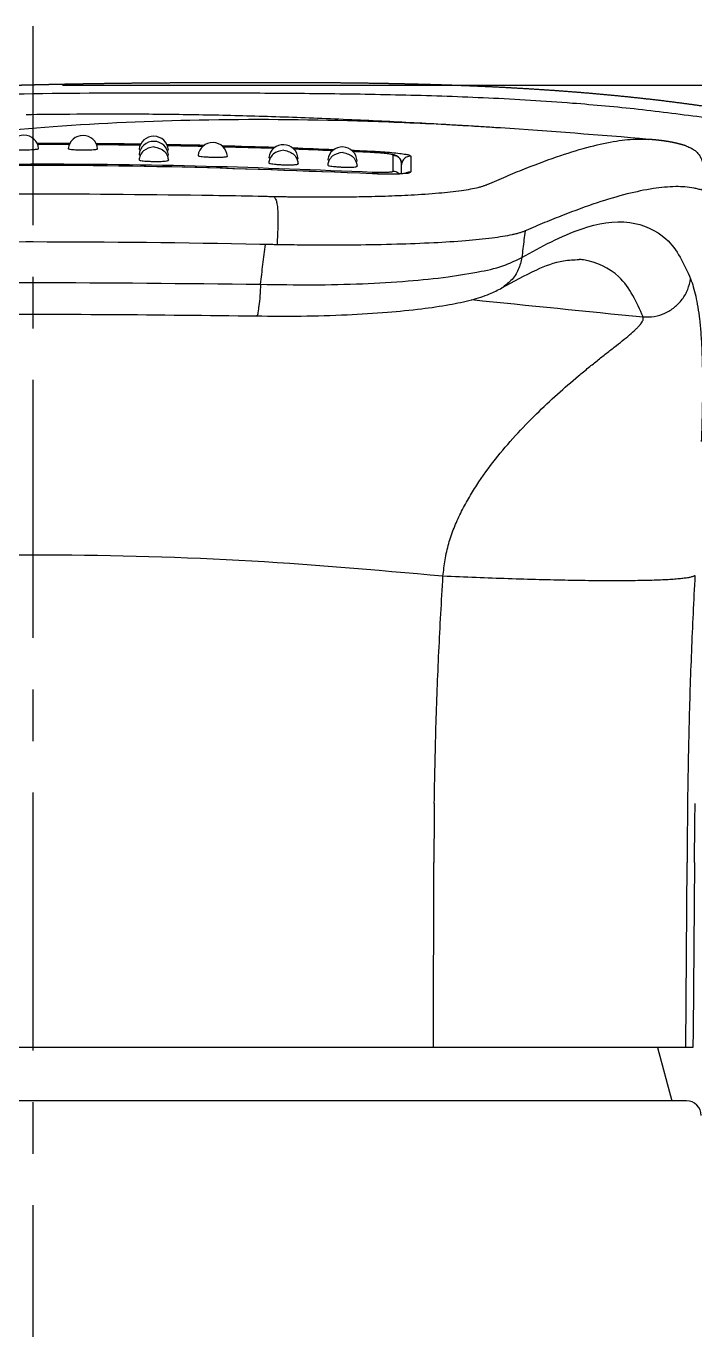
# Model space of a CAD drawing. Extents: x 10582 to 11176, y 338 to 758.
# Drawn here: x 10974.33 to 10997.02, y 601.62 to 645.85 of the extents above; entities that cross this region are included whole.
import ezdxf

# ---------------------------------------------------------------- set-up
doc = ezdxf.new("R2010")
doc.units = 0
doc.header["$LTSCALE"] = 7
doc.header["$MEASUREMENT"] = 0
doc.linetypes.add('CENTER', pattern=[2, 1.25, -0.25, 0.25, -0.25])
doc.layers.get('0').update_dxf_attribs({"color": 2, "linetype": 'CONTINUOUS'})
for name, color, linetype in [('CL', 1, 'CENTER'), ('D', 2, 'CONTINUOUS'), ('Make2D 표시선', 7, 'CONTINUOUS')]:
    doc.layers.add(name, color=color, linetype=linetype)

msp = doc.modelspace()

# ---------------------------------------------------------------- linework, layer by layer
at = {"color": 7, "linetype": 'Continuous'}
for p, q in [((10990.42216538242, 642.3957513848983), (10990.38496154172, 642.3982033139984)), ((10995.45421982612, 642.0106305023984), (10995.45498214622, 642.0105642285981)), ((10978.66697688702, 641.759081961498), (10978.66413228422, 641.7591380394989)), ((10978.66697688702, 641.759081961498), (10978.66982472212, 641.7590435772983)), ((10983.07457485742, 641.6460215589979), (10983.07173306392, 641.6461293983976)), ((10983.07457485742, 641.6460215589979), (10983.07741880332, 641.645931406698)), ((10985.07746843322, 641.5674972646976), (10985.07462241152, 641.5676304391983)), ((10985.07746843322, 641.5674972646976), (10985.08031560852, 641.5673818201977)), ((10986.08221527122, 641.6098445729987), (10986.07994593262, 641.5625872248985)), ((10986.08233321822, 641.5631155980974), (10986.08237772312, 641.564034822599)), ((10986.78340251342, 640.936054741098), (10986.78339067032, 641.4721554337976)), ((10987.38383740782, 641.4413228245977), (10987.38383740782, 640.9052006432977)), ((10996.72911647152, 641.781955639699), (10996.73283053562, 641.7806830553983)), ((10987.06786779412, 640.8413593257975), (10987.06785106682, 641.1755510808981)), ((10986.08224254542, 640.9020064662983), (10986.07937079322, 640.8431781030978)), ((10986.08221522872, 640.8415169572983), (10986.08228903722, 640.8430505968992)), ((10993.09367446582, 637.9341589345987), (10993.08592945662, 637.9347596926983)), ((10990.46938212242, 636.9714258595978), (10990.46460577852, 636.9685623093975)), ((10988.15506632622, 611.1959954744981), (10988.16273121432, 617.4725935893986)), ((10996.74728320092, 617.4721138940987), (10996.69255697022, 611.1959954744981)), ((10997.00233211512, 617.4725486685985), (10996.95239165602, 611.7494942269988)), ((10996.95239151762, 611.7495040357991), (10996.94554007872, 611.1959954744981)), ((10974.5698701797, 611.1959954744981), (10952.19421296582, 611.1959954744981)), ((10996.94554007872, 611.1959954744981), (10974.5698701797, 611.1959954744981))]:
    msp.add_line(p, q, dxfattribs=at)
for centre, radius, start, end in [((10974.56994884162, 402.2007173595977), 240.717567435, 85.02266685654415, 86.22441141347974), ((10974.25953429022, 641.6485463130977), 0.5, 5.791261211471504, 174.4240386302386), ((10976.25951291122, 641.6437286839974), 0.5, 5.308580178816535, 173.9292816494599), ((10978.65868773952, 641.4426763833982), 0.5, 4.731709546247417, 173.3783200516353), ((10978.65932090572, 641.6158160336983), 0.5, 4.72417420483912, 173.3701995603433), ((10980.65826739162, 641.4014772194988), 0.5, 4.262855623284029, 172.9078588148624), ((10983.05718235132, 641.3302898451985), 0.5, 3.681752649182982, 172.3384328310861), ((10985.05566309892, 641.2520660646989), 0.5, 3.166367397944714, 171.8338514582976)]:
    msp.add_arc(centre, radius, start, end, dxfattribs=at)
for points in [[(10997.40216586512, 643.1190734905978), (10997.34074241702, 643.1280151681987), (10997.27396848172, 643.1376593140977), (10997.20728925512, 643.1472106338989), (10997.14070490802, 643.1566697535983), (10997.07421560932, 643.1660373047981), (10997.00782152602, 643.1753139238991), (10996.94152282372, 643.1845002515985), (10996.87531966612, 643.1935969322986), (10996.80921221552, 643.2026046139982), (10996.74320063242, 643.2115239472988), (10996.67728507572, 643.2203555853977), (10996.61146570292, 643.2291001836985), (10996.54574266962, 643.2377583991985), (10996.48011612992, 643.2463308900989), (10996.41458623592, 643.2548183157979), (10996.34915313822, 643.2632213362978), (10996.28381698542, 643.2715406121989), (10996.21857792432, 643.2797768039983), (10996.15343609972, 643.2879305720982), (10996.08839165432, 643.2960025764988), (10996.02344472882, 643.3039934767986), (10995.95859546182, 643.3119039312988), (10995.89384398962, 643.3197345976988), (10995.82919044622, 643.3274861319989), (10995.76463496342, 643.3351591889988), (10995.70017767042, 643.3427544216976), (10995.63581869402, 643.3502724812989), (10995.57155815872, 643.3577140170984), (10995.50739618602, 643.3650796758976), (10995.44333289512, 643.3723701024975), (10995.37936840222, 643.3795859390976), (10995.31550282122, 643.3867278251984), (10995.25173626262, 643.3937963977988), (10995.18806883452, 643.4007922907987), (10995.12450064192, 643.407716135098), (10995.06103178692, 643.4145685585992), (10994.99766372802, 643.4213500410989), (10994.93440225062, 643.4280606068988), (10994.87124773422, 643.4347008633978), (10994.80819987282, 643.4412714863976), (10994.74525835932, 643.4477731457974), (10994.68242288542, 643.4542065058978), (10994.61969314192, 643.4605722255984), (10994.55706881822, 643.4668709577983), (10994.49454960282, 643.4731033498975), (10994.43213518332, 643.4792700433992), (10994.36982524632, 643.4853716740982), (10994.30761947752, 643.491408871998), (10994.24551756172, 643.4973822609992), (10994.18351918312, 643.5032924595981), (10994.12162402492, 643.5091400800976), (10994.05983176992, 643.5149257292979), (10993.99814210032, 643.5206500076985), (10993.93655469772, 643.5263135103979), (10993.87506924312, 643.5319168264979), (10993.81368541762, 643.5374605391991), (10993.75240290172, 643.5429452260979), (10993.69122137562, 643.5483714590974), (10993.63014051992, 643.5537398039979), (10993.56916001472, 643.5590508213992), (10993.50827954032, 643.5643050658983), (10993.44749877762, 643.5695030867975), (10993.38681740722, 643.5746454276979), (10993.32623511042, 643.5797326265985), (10993.26575156912, 643.5847652162976), (10993.20536646572, 643.5897437242985), (10993.14507948322, 643.5946686724984), (10993.08489030572, 643.5995405779978), (10993.02479861792, 643.6043599524984), (10992.96480410592, 643.6091273026979), (10992.90490645682, 643.613843130499), (10992.84510539392, 643.6185079094977), (10992.78540059332, 643.6231220421979), (10992.72579168872, 643.6276859165974), (10992.66627831442, 643.6321999189987), (10992.60686010532, 643.6366644335977), (10992.54753669672, 643.6410798426988), (10992.48830772472, 643.645446526598), (10992.42917282562, 643.6497648634978), (10992.37013163672, 643.6540352297981), (10992.31118379532, 643.6582579997977), (10992.25232893982, 643.6624335460984), (10992.19356670862, 643.6665622388974), (10992.13489674092, 643.6706444467983), (10992.07631867632, 643.6746805362983), (10992.01783215512, 643.6786708719975), (10991.95943681792, 643.6826158164987), (10991.90113230592, 643.6865157304984), (10991.84291826072, 643.6903709726977), (10991.78479432452, 643.6941818997985), (10991.72676014002, 643.6979488666985), (10991.66881535032, 643.701672226398), (10991.61095959912, 643.7053523295982), (10991.55319253062, 643.7089895254977), (10991.49551378932, 643.7125841611979), (10991.43792302042, 643.7161365817975), (10991.38041986952, 643.719647130598), (10991.32300398282, 643.7231161488982), (10991.26567500662, 643.7265439760978), (10991.20843258832, 643.7299309496976), (10991.15127637522, 643.7332774052976), (10991.09420601552, 643.7365836765986), (10991.03722115762, 643.7398500953988), (10990.98032145062, 643.7430769915974), (10990.92350654402, 643.7462646931982), (10990.86677608772, 643.7494135262988), (10990.81012973222, 643.7525238152976), (10990.75356712852, 643.7555958824979), (10990.69708792802, 643.7586300483982), (10990.64069178262, 643.7616266315982), (10990.58437834472, 643.7645859490987), (10990.52814726732, 643.7675083156975), (10990.47199820362, 643.7703940445991), (10990.41593080772, 643.7732434469982), (10990.35994473372, 643.7760568324976), (10990.30403963672, 643.7788345085975), (10990.24821517182, 643.7815767812991), (10990.19247099502, 643.7842839543974), (10990.13680676242, 643.7869563303976), (10990.08122213102, 643.7895942094984), (10990.02571675802, 643.7921978903979), (10989.97029030122, 643.7947676700988), (10989.91494241882, 643.7973038435977), (10989.85967276962, 643.7998067043974), (10989.80448101272, 643.8022765438983), (10989.74936680802, 643.8047136520983), (10989.69432981562, 643.8071183170979), (10989.63936969622, 643.8094908253989), (10989.58448611102, 643.8118314615987), (10989.52967872172, 643.8141405086991), (10989.47494719042, 643.8164182480979), (10989.42029117972, 643.8186649592991), (10989.36571035282, 643.8208809202989), (10989.31120437332, 643.8230664073982), (10989.25677290532, 643.8252216950988), (10989.20241561332, 643.8273470565983), (10989.14813216242, 643.8294427630991), (10989.09392221812, 643.831509084299), (10989.03978544642, 643.8335462882989), (10988.98572151392, 643.8355546416989), (10988.93173008752, 643.8375344092984), (10988.87781083462, 643.8394858544981), (10988.82396342322, 643.8414092389977), (10988.77018752172, 643.8433048229982), (10988.71648279892, 643.8451728650981), (10988.66284892422, 643.8470136225989), (10988.60928556742, 643.8488273508975), (10988.55579239882, 643.8506143040978), (10988.50236908912, 643.8523747347991), (10988.44901530952, 643.8541088939984), (10988.39573073182, 643.8558170312991), (10988.34251502802, 643.8574993949989), (10988.28936787082, 643.8591562315979), (10988.23628893322, 643.8607877862979), (10988.18327788882, 643.862394302998), (10988.13033441152, 643.8639760239986), (10988.07745817582, 643.8655331902975), (10988.02464885662, 643.8670660414974), (10987.97190612912, 643.8685748157988), (10987.91922966912, 643.8700597499975), (10987.86661915292, 643.8715210794982), (10987.81407425722, 643.8729590384975), (10987.76159465912, 643.8743738597988), (10987.70918003602, 643.8757657748976), (10987.65683006612, 643.8771350138978), (10987.60454442762, 643.8784818056976), (10987.55232279952, 643.8798063779979), (10987.50016486112, 643.8811089569991), (10987.44807029212, 643.8823897677977), (10987.39603877252, 643.8836490342984), (10987.34406998302, 643.8848869791983), (10987.29216360462, 643.8861038237975), (10987.24031931852, 643.8872997883974), (10987.18853680552, 643.8884750903982), (10987.13681574852, 643.889629938698), (10987.08515583432, 643.8907645382989), (10987.03355675022, 643.8918790929985), (10986.98201818402, 643.8929738056978), (10986.93053982382, 643.894048877699), (10986.87912135832, 643.8951045092982), (10986.82776247652, 643.8961408995984), (10986.77646286802, 643.8971582465985), (10986.72522222252, 643.8981567469983), (10986.67404023062, 643.8991365964977), (10986.62291658302, 643.9000979893991), (10986.57185097102, 643.9010411190976), (10986.52084308622, 643.9019661777985), (10986.46989262092, 643.9028733565975), (10986.41899926752, 643.903762845499), (10986.36816271902, 643.9046348331977), (10986.31738266892, 643.9054895074988), (10986.26665881112, 643.906327055198), (10986.21599083992, 643.9071476617975), (10986.16537845012, 643.9079515118975), (10986.11482133672, 643.9087387887977), (10986.06431919552, 643.909509674999), (10986.01387172252, 643.9102643519983), (10985.96347861412, 643.9110029998975), (10985.91313956742, 643.9117257981981), (10985.86285427972, 643.9124329250991), (10985.81262244872, 643.9131245578975), (10985.76244377272, 643.9138008727988), (10985.71231795042, 643.914462045199), (10985.66224468082, 643.9151082492991), (10985.61222366352, 643.9157396583979), (10985.56225459852, 643.9163564449974), (10985.51233718602, 643.9169587802991), (10985.46247112712, 643.9175468348986), (10985.41265612282, 643.9181207780986), (10985.36289187502, 643.9186807785974), (10985.31317808562, 643.9192270039986), (10985.26351445732, 643.919759620998), (10985.21390069302, 643.9202787953983), (10985.16433649622, 643.9207846919982), (10985.11482157062, 643.9212774748977), (10985.06535562052, 643.9217573071984), (10985.01593835072, 643.9222243510977), (10984.96656946622, 643.9226787678982), (10984.91724867252, 643.9231207180984), (10984.86797567572, 643.9235503614983), (10984.81875018222, 643.9239678565974), (10984.76957189872, 643.9243733615987), (10984.72044053252, 643.924767033499), (10984.67135579142, 643.9251490285989), (10984.62231738332, 643.9255195023981), (10984.57332501692, 643.925878609498), (10984.52437840112, 643.9262265037979), (10984.47547724522, 643.9265633383985), (10984.42662125902, 643.9268892654983), (10984.37781015292, 643.9272044366991), (10984.32904363732, 643.9275090026987), (10984.28032142352, 643.9278031134983), (10984.23164322282, 643.9280869181986), (10984.18300874732, 643.9283605653983), (10984.13441770922, 643.9286242028976), (10984.08586982132, 643.928877977498), (10984.03736479672, 643.9291220355991), (10983.98890234922, 643.9293565226982), (10983.94048248032, 643.929581582399), (10983.89210740472, 643.929797348099), (10983.84378035782, 643.9300039499977), (10983.79550457692, 643.9302015202976), (10983.74728329602, 643.9303901926979), (10983.69911974552, 643.9305701027989), (10983.65101715272, 643.9307413875978), (10983.60297874132, 643.9309041857979), (10983.55500773152, 643.9310586371977), (10983.50710734042, 643.9312048831981), (10983.45928078132, 643.9313430661988), (10983.41153126442, 643.9314733299981), (10983.36386199632, 643.9315958190983), (10983.31627618022, 643.9317106792988), (10983.26877701602, 643.9318180569991), (10983.22136770012, 643.9319180995991), (10983.17405142552, 643.9320109550991), (10983.12683138192, 643.9320967720979), (10983.07971075542, 643.932175699898), (10983.03269272872, 643.9322478879986), (10982.98578048142, 643.9323134864991), (10982.93897718932, 643.9323726455988), (10982.89228602522, 643.9324255158991), (10982.84571015822, 643.9324722478979), (10982.79925275422, 643.9325129922983), (10982.75291697572, 643.9325478997981), (10982.70670598192, 643.9325771207988), (10982.66062292842, 643.9326008055979), (10982.61467096782, 643.9326191043984), (10982.56885324912, 643.9326321667978), (10982.52317291812, 643.9326401420986), (10982.47763311742, 643.9326431790979), (10982.43223698602, 643.9326414260978), (10982.38698766002, 643.9326350304983), (10982.34188827192, 643.9326241393975), (10982.29694195102, 643.9326088986983), (10982.25215182362, 643.932589453798), (10982.20752101252, 643.9325659488987), (10982.16305263742, 643.9325385274989), (10982.11874981482, 643.9325073318979), (10982.07461565802, 643.9324725031985), (10982.03065327732, 643.9324341814992), (10981.98686577952, 643.9323925055979), (10981.94325626872, 643.9323476129977), (10981.89982784562, 643.9322996398988), (10981.85658360802, 643.9322487209976), (10981.81352665052, 643.9321949895985), (10981.77066006492, 643.9321385773984), (10981.72798693942, 643.9320796108988), (10981.68551036322, 643.9320181516979), (10981.64323343082, 643.9319542095983), (10981.60115923392, 643.931887794699), (10981.55929073812, 643.9318189181978), (10981.51762734142, 643.9317475868976), (10981.47616441042, 643.9316738005983), (10981.43489709952, 643.9315975581977), (10981.39382056792, 643.9315188581987), (10981.35292997962, 643.9314376983986), (10981.31222050312, 643.9313540755976), (10981.27168731172, 643.931267986398), (10981.23132558352, 643.9311794261977), (10981.19113050102, 643.9310883900981), (10981.15109725132, 643.9309948720985), (10981.11122102642, 643.9308988654976), (10981.07149702272, 643.9308003627976), (10981.03192044102, 643.9306993554984), (10980.99248648682, 643.9305958342976), (10980.95319037032, 643.930489789098), (10980.91402730592, 643.9303812086983), (10980.87499251262, 643.9302700808986), (10980.83608121412, 643.9301563927985), (10980.79728863822, 643.930040130099), (10980.75861001752, 643.9299212778989), (10980.72004058882, 643.9297998197982), (10980.68157559352, 643.9296757385983), (10980.64321027732, 643.9295490158985), (10980.60493989052, 643.9294196322991), (10980.56675968772, 643.9292875669981), (10980.52866492782, 643.9291527981987), (10980.49065087432, 643.9290153028979), (10980.45271279512, 643.9288750567977), (10980.41484596222, 643.9287320343975), (10980.37704573482, 643.9285862091984), (10980.33930962772, 643.9284375621975), (10980.30163736302, 643.9282860823988), (10980.26402875162, 643.9281317594979), (10980.22648360482, 643.9279745833975), (10980.18900173402, 643.9278145439986), (10980.15158295102, 643.9276516313986), (10980.11422706752, 643.9274858357986), (10980.07693389552, 643.927317147498), (10980.03970324732, 643.9271455571981), (10980.00253493532, 643.9269710552982), (10979.96542877202, 643.9267936326979), (10979.92838457022, 643.9266132801987), (10979.89140214292, 643.9264299887983), (10979.85448130322, 643.9262437495983), (10979.81762186442, 643.9260545538983), (10979.78082364002, 643.9258623929983), (10979.74408644372, 643.925667258498), (10979.70741008952, 643.9254691419975), (10979.67079439122, 643.9252680349983), (10979.63423916332, 643.9250639295989), (10979.59774422012, 643.9248568176973), (10979.56130937622, 643.9246466911992), (10979.52493444642, 643.9244335423974), (10979.48861924572, 643.9242173635977), (10979.45236358912, 643.9239981470984), (10979.41616729212, 643.923775885498), (10979.38003017022, 643.9235505712987), (10979.34395203902, 643.9233221971991), (10979.30793271432, 643.9230907561979), (10979.27197201232, 643.922856240899), (10979.23606974922, 643.9226186444977), (10979.20022574122, 643.9223779600981), (10979.16443980512, 643.922134180899), (10979.12871175742, 643.9218873000974), (10979.09304141532, 643.9216373110977), (10979.05742859572, 643.9213842074988), (10979.02187311592, 643.9211279827979), (10978.98637479332, 643.9208686306976), (10978.95093344562, 643.9206061447986), (10978.91554889052, 643.9203405191985), (10978.88022094612, 643.920071747598), (10978.84494943032, 643.919799824098), (10978.80973416152, 643.919524742798), (10978.77457495832, 643.9192464977988), (10978.73947163912, 643.9189650834979), (10978.70442402282, 643.9186804940983), (10978.66943192842, 643.9183927241976), (10978.63449517492, 643.9181017679986), (10978.59961358182, 643.917807620399), (10978.56478696842, 643.9175102757982), (10978.53001515442, 643.9172097290976), (10978.49529795962, 643.9169059748984), (10978.46063520402, 643.9165990081984), (10978.42602670762, 643.916288823999), (10978.39147229072, 643.9159754170979), (10978.35697177382, 643.9156587827985), (10978.32252497752, 643.9153389160984), (10978.28813172262, 643.9150158121976), (10978.25379182992, 643.9146894664974), (10978.21950512062, 643.9143598741977), (10978.18527141592, 643.9140270307981), (10978.15109053712, 643.9136909316986), (10978.11696230602, 643.9133515723989), (10978.08288654402, 643.913008948599), (10978.04886307322, 643.9126630557986), (10978.01489171552, 643.9123138898977), (10977.98097229312, 643.9119614463981), (10977.94710462832, 643.9116057212979), (10977.91328854372, 643.9112467103988), (10977.87952386182, 643.9108844096974), (10977.84581040532, 643.9105188149989), (10977.81214799742, 643.9101499224981), (10977.77853646092, 643.9097777280987), (10977.74497561912, 643.9094022280989), (10977.71146529552, 643.9090234185988), (10977.67800531352, 643.9086412958987), (10977.64459549682, 643.9082558560987), (10977.61123566922, 643.9078670955988), (10977.57792565462, 643.9074750107976), (10977.54466527722, 643.9070795980989), (10977.51145436122, 643.9066808538975), (10977.47829273092, 643.906278774699), (10977.44518021092, 643.9058733569983), (10977.41211662592, 643.9054645973976), (10977.37910180062, 643.9050524924988), (10977.34613556002, 643.9046370389989), (10977.31321772912, 643.904218233498), (10977.28034813332, 643.9037960727984), (10977.24752659772, 643.9033705535986), (10977.21475294802, 643.9029416726991), (10977.18202700972, 643.9025094268983), (10977.14934860852, 643.9020738130986), (10977.11671757042, 643.9016348281986), (10977.08413372132, 643.9011924690986), (10977.05159688752, 643.9007467326975), (10977.01910689512, 643.9002976160974), (10976.98666357062, 643.8998451161989), (10976.95426674052, 643.8993892300988), (10976.92191623152, 643.8989299547976), (10976.88961187032, 643.8984672874977), (10976.85735348382, 643.8980012251978), (10976.82514089912, 643.8975317651986), (10976.79297394342, 643.8970589044985), (10976.76085244382, 643.8965826402983), (10976.72877622782, 643.8961029698986), (10976.69674512282, 643.8956198904981), (10976.66475895662, 643.8951333993974), (10976.63281755692, 643.8946434936989), (10976.60092075152, 643.8941501708979), (10976.56906836852, 643.8936534282985), (10976.53726023582, 643.8931532630978), (10976.50549618172, 643.8926496726982), (10976.47377603462, 643.8921426543985), (10976.44209962292, 643.8916322056976), (10976.41046678332, 643.8911183254987), (10976.37887736692, 643.890601015799), (10976.34733122672, 643.8900802790978), (10976.31582821532, 643.8895561175979), (10976.28436818572, 643.8890285336985), (10976.25295099062, 643.8884975295988), (10976.22157648282, 643.8879631077981), (10976.19024451522, 643.8874252702991), (10976.15895494042, 643.8868840193992), (10976.12770761142, 643.8863393573976), (10976.09650238102, 643.8857912861987), (10976.06533910192, 643.8852398079981), (10976.03421762702, 643.8846849249986), (10976.00313780912, 643.8841266389992), (10975.97209950102, 643.883564952299), (10975.94110255562, 643.8829998666989), (10975.91014682582, 643.8824313840979), (10975.87923216432, 643.8818595064987), (10975.84835842412, 643.8812842357985), (10975.81752545802, 643.880705573698), (10975.78673311902, 643.8801235221982), (10975.75598125982, 643.879538082898), (10975.72526973352, 643.878949257498), (10975.69459839282, 643.8783570478973), (10975.66396709092, 643.8777614555985), (10975.63337568062, 643.8771624821985), (10975.60282401482, 643.8765601293982), (10975.57231194662, 643.8759543986981), (10975.54183932892, 643.875345291499), (10975.51140601472, 643.8747328093979), (10975.48101185712, 643.874116953799), (10975.45065670912, 643.8734977259975), (10975.42034042372, 643.8728751274977), (10975.39006285402, 643.8722491593982), (10975.35982385312, 643.8716198231979), (10975.32962327412, 643.8709871199991), (10975.29946097012, 643.8703510509987), (10975.26933679432, 643.869711617299), (10975.23925064432, 643.8690688210974), (10975.20920391462, 643.868422696598), (10975.17919942782, 643.8677733099977), (10975.14924004912, 643.8671207300978), (10975.11932864122, 643.8664650269985), (10975.08946806442, 643.8658062725991), (10975.05966117692, 643.8651445405977), (10975.02991083442, 643.8644799057985), (10975.00021989062, 643.8638124450973), (10974.97059119672, 643.8631422366981), (10974.94102760172, 643.862469360498), (10974.91153195262, 643.8617938978988), (10974.88210709412, 643.8611159321973), (10974.85275586872, 643.8604355478984), (10974.82348111672, 643.8597528314987), (10974.79428567652, 643.8590678708989), (10974.76517238422, 643.8583807554988), (10974.73614407402, 643.857691576499), (10974.70720357792, 643.8570004266986), (10974.67835372602, 643.8563074002979), (10974.64959734642, 643.8556125933975), (10974.62093726512, 643.8549161032989), (10974.59237630632, 643.8542180291989), (10974.56391729222, 643.8535184718986), (10974.53556304312, 643.8528175333978), (10974.50731637762, 643.852115317699), (10974.47918011232, 643.8514119301982), (10974.45115706192, 643.8507074776991), (10974.42325003962, 643.850002068899), (10974.39546185662, 643.8492958135977), (10974.36779532262, 643.8485888234992), (10974.34025324542, 643.8478812116974), (10974.31283843122, 643.8471730927978), (10974.28555368472, 643.8464645827991), (10974.25840180872, 643.845755799399), (10974.23138560492, 643.8450468616976), (10974.20450787292, 643.8443378901976), (10974.17777141132, 643.8436290067986), (10974.15117901682, 643.8429203350989), (10974.12473348502, 643.8422119998978), (10974.09843713822, 643.8415041147983), (10974.07228983482, 643.8407967275981), (10974.04629063402, 643.8400898644978), (10974.02043859632, 643.8393835506978), (10973.99473278362, 643.8386778111982), (10973.96917225992, 643.837972670499), (10973.94375609052, 643.837268152298), (10973.91848334272, 643.8365642799982), (10973.89335308492, 643.8358610764991), (10973.86836438762, 643.8351585639977), (10973.84351632262, 643.8344567642981), (10973.81880796322, 643.833755698599), (10973.79423838442, 643.8330553877987), (10973.76980666242, 643.8323558519988), (10973.74551187512, 643.8316571109991), (10973.72135310192, 643.830959183999), (10973.69732942342, 643.8302620896976), (10973.67343992162, 643.8295658463977), (10973.64968368012, 643.828870471598), (10973.62605978372, 643.8281759826988), (10973.60256731852, 643.8274823962985), (10973.57920537202, 643.8267897285988), (10973.55597303302, 643.8260979952976), (10973.53286928212, 643.8254072083984), (10973.50989260742, 643.8247173643978), (10973.48704136892, 643.8240284550976), (10973.46431392882, 643.8233404715976), (10973.44170865202, 643.8226534039987), (10973.41922390512, 643.8219672417982), (10973.39685805742, 643.8212819735983), (10973.37460948002, 643.8205975871989), (10973.35247654602, 643.819914069698), (10973.33045763092, 643.8192314071986), (10973.30855111192, 643.8185495851977), (10973.28675536812, 643.8178685884978), (10973.26506878062, 643.817188400899), (10973.24348973222, 643.8165090054991), (10973.22201660762, 643.8158303847978), (10973.20064779332, 643.8151525202976), (10973.17938167712, 643.8144753928974), (10973.15821664902, 643.8137989825974), (10973.13715110022, 643.8131232688976), (10973.11618342362, 643.8124482303975), (10973.09531201352, 643.8117738447983), (10973.07453526592, 643.8111000892987), (10973.05385157812, 643.8104269403976), (10973.03325934872, 643.8097543735986), (10973.01275697792, 643.8090823638978), (10972.99234286692, 643.8084108853983), (10972.97201541842, 643.8077399117975), (10972.95177303632, 643.8070694155978), (10972.93161412572, 643.8063993689976), (10972.91153709272, 643.8057297432989), (10972.89154034482, 643.8050605091977), (10972.87162252332, 643.8043916441985), (10972.85178394382, 643.8037231821983), (10972.83202564402, 643.8030551812991), (10972.81234866542, 643.802387700298), (10972.79275405132, 643.8017207983977), (10972.77324284642, 643.8010545355975), (10972.75381609732, 643.8003889720986), (10972.73447485242, 643.7997241686991), (10972.71522016162, 643.7990601867988), (10972.69605307682, 643.7983970880979), (10972.67697465172, 643.7977349350987), (10972.65798594172, 643.797073790398), (10972.63908800432, 643.7964137173987), (10972.62028189852, 643.795754779898), (10972.60156868562, 643.795097042199), (10972.58294942842, 643.7944405689979), (10972.56442519202, 643.793785425598), (10972.54599704322, 643.7931316776977), (10972.52766605082, 643.7924793913991), (10972.50943328582, 643.791828633499), (10972.49129982082, 643.7911794709981), (10972.47326673082, 643.7905319714974), (10972.45533509242, 643.7898862031981), (10972.43750598462, 643.7892422343976), (10972.41978048832, 643.7886001340977), (10972.40215968632, 643.7879599717982), (10972.38464466362, 643.7873218171991), (10972.36723650742, 643.786685740599), (10972.34993630662, 643.7860518126982), (10972.33274515252, 643.7854201044976), (10972.31566415772, 643.7847906884982), (10972.29869502242, 643.7841636586983), (10972.28184009792, 643.783539134398), (10972.26510177352, 643.7829172368985), (10972.24848244512, 643.7822980883976), (10972.23198451532, 643.7816818124976), (10972.21561039342, 643.7810685335991), (10972.19936249572, 643.7804583772978), (10972.18324324572, 643.7798514701991), (10972.16725507362, 643.7792479396977), (10972.15140041692, 643.7786479146981), (10972.13568172042, 643.7780515246978), (10972.12010143612, 643.7774589001984), (10972.10466202332, 643.7768701729984), (10972.08936594862, 643.7762854753984), (10972.07421533692, 643.7757049275989), (10972.05920867992, 643.7751285104988), (10972.04434234722, 643.7745561222983), (10972.02961269612, 643.7739876591987), (10972.01501609562, 643.7734230160987), (10972.00054892572, 643.7728620870986), (10971.98620757662, 643.772304764898), (10971.97198844722, 643.7717509412979), (10971.95788794502, 643.7712005067989), (10971.94390248442, 643.770653350699), (10971.93002848682, 643.7701093612978), (10971.91626237902, 643.7695684255979), (10971.90260059272, 643.7690304295976), (10971.88903956402, 643.7684952578985), (10971.87557573232, 643.767962794098), (10971.86220553972, 643.7674329205985), (10971.84892543032, 643.766905518398), (10971.83573280542, 643.7663805054982), (10971.82262789152, 643.765857911798), (10971.80960977022, 643.7653377212974), (10971.79667746242, 643.7648199151973), (10971.78383003312, 643.764304476099), (10971.77106659012, 643.7637913880991), (10971.75838628322, 643.7632806362982), (10971.74578830302, 643.7627722074977), (10971.73327187972, 643.7622660893977), (10971.72083628222, 643.7617622712988), (10971.70848081672, 643.7612607435987), (10971.69620482582, 643.7607614979989), (10971.68400768682, 643.7602645271983), (10971.67188881152, 643.7597698252977), (10971.65984764462, 643.7592773873986), (10971.64788366302, 643.7587872098976), (10971.63599637622, 643.758299290099), (10971.62418532592, 643.7578136267986), (10971.61245008822, 643.7573302198981), (10971.60079040232, 643.7568490760988), (10971.58922449262, 643.7563709668976), (10971.57776125752, 643.7558962823988), (10971.56639527322, 643.7554248208982), (10971.55512220822, 643.7549564246984), (10971.54393896992, 643.7544909864974), (10971.53284381592, 643.7540284549979), (10971.52183644832, 643.7535688392983), (10971.51091814942, 643.7531122152978), (10971.50009219132, 643.7526587438989), (10971.48936549312, 643.7522087420986), (10971.47880199392, 643.7517649300991), (10971.46821640592, 643.7513195600988), (10971.46643802062, 643.7512446743987)], [(10955.62105772772, 641.8046192566982), (10958.21477509102, 642.2569988244978), (10962.29229503162, 642.8263968127977), (10966.68814789462, 643.2453067253974), (10969.01757698882, 643.3880006483979), (10971.43011483792, 643.488502170998), (10976.47190106132, 643.5847666871979), (10981.74798866002, 643.5857916382976), (10984.45420282772, 643.5662863462986), (10987.20705221592, 643.5184193981987), (10990.01092320302, 643.4197901270983), (10992.86417795472, 643.2435710548981), (10995.10069637882, 643.0368058064979), (10997.36482881042, 642.7553222646985)], [(10990.38433789962, 642.3982390638977), (10988.70311876452, 642.5021820067979), (10986.53880585312, 642.6175356469977), (10984.21859588802, 642.7210561875983), (10981.94927313102, 642.7985725840991), (10979.78584210802, 642.8459389447981), (10977.72340819452, 642.8639236945984), (10975.80873025932, 642.8589408598983), (10974.33019911442, 642.8448973076976)], [(10990.38496131272, 642.3981998329983), (10989.86909212912, 642.4311907002976), (10988.41244731702, 642.5139371041988), (10985.57218287152, 642.6289300007976), (10980.19674845362, 642.6608002127979), (10975.25110043282, 642.4357812522977), (10970.75923271482, 641.9636066648983), (10969.92338265722, 641.841386501099)], [(10974.69979984402, 641.8860633837977), (10975.31096319762, 641.8849546452985), (10975.82019176982, 641.8828422375974)], [(10976.70205787812, 641.876628251399), (10978.22174281022, 641.858315817599)], [(10986.95262659022, 640.1048298934985), (10987.39089356922, 640.1258665675979), (10988.33589016972, 640.1916392281984), (10989.10163657042, 640.2775704091983), (10989.41099338012, 640.3275075385992), (10989.66879908722, 640.3817004198992), (10989.77789653142, 640.4102916094981), (10989.87359917932, 640.4398157628985), (10989.91642316932, 640.4549129290991), (10989.95558292822, 640.4702419371989), (10989.99187514952, 640.4857487249975), (10990.02715215402, 640.5012487714977), (10990.06423970362, 640.5176028507977), (10990.68798237932, 640.7857512775973), (10991.31456944102, 641.0408241698989), (10992.46462917382, 641.4626047343974), (10993.47856012552, 641.766624210799), (10994.35831000382, 641.9530878260977), (10995.10571001162, 642.0221121136984), (10995.45423314252, 642.0107843763982)], [(10996.72899201302, 641.7818364629985), (10996.71935612522, 641.785134704398), (10996.70643891092, 641.7894957656991), (10996.69353942882, 641.7937830371976), (10996.68066193822, 641.797996670599), (10996.66781072672, 641.8021368644987), (10996.65499010292, 641.8062038646987), (10996.64220438822, 641.8101979644981), (10996.62945790872, 641.8141195041991), (10996.61675498612, 641.8179688713991), (10996.60409992902, 641.8217465004983), (10996.59149068142, 641.8254547292983), (10996.57890920032, 641.8291004964977), (10996.56635802322, 641.8326846153979), (10996.55384172702, 641.8362073395984), (10996.54136492582, 641.8396689526982), (10996.52893226202, 641.8430697684981), (10996.51654839682, 641.8464101306982), (10996.50421799982, 641.8496904132991), (10996.49194444222, 641.852911358099), (10996.47965233782, 641.8560938302982), (10996.46729547822, 641.859249857098), (10996.45487364142, 641.8623792599975), (10996.44238658522, 641.8654818682991), (10996.42983404572, 641.8685575196979), (10996.41721573642, 641.8716060597982), (10996.40453134632, 641.874627343099), (10996.39178053912, 641.8776212323975), (10996.37896295102, 641.8805875993986), (10996.36607818952, 641.8835263247985), (10996.35312583142, 641.8864372984991), (10996.34010542132, 641.8893204195975), (10996.32701646912, 641.8921755971988), (10996.31385844822, 641.8950027496977), (10996.30063079302, 641.8978018059989), (10996.28733289662, 641.900572704899), (10996.27396410842, 641.9033153961992), (10996.26052373062, 641.9060298401984), (10996.24701098482, 641.9087160142991), (10996.23342645452, 641.9113736332985), (10996.21978908622, 641.913998953498), (10996.20610455602, 641.9165910128978), (10996.19237273372, 641.9191500003982), (10996.17859343432, 641.921676116399), (10996.16476641322, 641.9241695734983), (10996.15089136152, 641.9266305963976), (10996.13696790052, 641.9290594222986), (10996.12299557512, 641.9314563010977), (10996.10897384782, 641.9338214955989), (10996.09490209092, 641.9361552820975), (10996.08077957872, 641.9384579505987), (10996.06660547882, 641.9407298052976), (10996.05237884162, 641.9429711650974), (10996.03809859022, 641.9451823641976), (10996.02376350772, 641.947363752599), (10996.00937222402, 641.949515697199), (10995.99492320052, 641.951638582199), (10995.98041471302, 641.953732810298), (10995.96584483342, 641.9557988037978), (10995.95121140722, 641.9578370059991), (10995.93650196522, 641.9598492516981), (10995.92167436612, 641.9618412850979), (10995.90671749752, 641.9638144570982), (10995.89162520712, 641.9657694087983), (10995.87639023912, 641.9677068983984), (10995.86100386392, 641.9696278380981), (10995.84545559722, 641.9715333164987), (10995.82973284852, 641.973424626398), (10995.81382047562, 641.9753033010985), (10995.79770021362, 641.977171160399), (10995.78134993182, 641.979030371098), (10995.76474265192, 641.9808835280984), (10995.74784522702, 641.9827337626976), (10995.73061652822, 641.9845848935985), (10995.71300099922, 641.9864420451978), (10995.69492209892, 641.9883122118973), (10995.67633618182, 641.990198684298), (10995.65718268692, 641.9921063393978), (10995.63736439312, 641.9940434642978), (10995.61672689582, 641.9960234784977), (10995.59502099502, 641.9980681096987), (10995.57182764722, 642.000213758298), (10995.54638638452, 642.0025261136981), (10995.51810919022, 642.0050531189974), (10995.48582103232, 642.0078950016979), (10995.45517179562, 642.0105636829977)], [(10973.76190017172, 641.6971290681978), (10973.77800645232, 641.6862442516978), (10973.82726855562, 641.6761595647987), (10973.90631536672, 641.6675566424984), (10974.00974240642, 641.661029556899), (10974.13024659062, 641.6570347271974), (10974.25952212792, 641.655839929099), (10974.38878533882, 641.6575203940976), (10974.50926334442, 641.6619673968981), (10974.61266683132, 641.6688827236977), (10974.69168699842, 641.6777827711977), (10974.74091548072, 641.6880529074989), (10974.75698234542, 641.6989985911988)], [(10975.79760809332, 641.8359134744989), (10974.72153784022, 641.8394762560985)], [(10975.79718133452, 641.8349288226983), (10974.72206630102, 641.8384756213983)], [(10975.76231685922, 641.696606712998), (10975.77833311722, 641.6856344498975), (10975.82750907672, 641.6751762227979), (10975.90647943282, 641.6659392292987), (10976.00984517942, 641.6585608354982), (10976.13030785022, 641.6535575540985), (10976.25956470552, 641.6512667090975), (10976.38883357902, 641.651838014499), (10976.50934162752, 641.6552379869992), (10976.61279802382, 641.6612404354984), (10976.69189055422, 641.6694262923976), (10976.74120594482, 641.6792298622987), (10976.75736833832, 641.6899885332988)], [(10978.19902184762, 641.8108297310974), (10976.72389023972, 641.8290175082985)], [(10978.19854908982, 641.8098780818983), (10976.72436304992, 641.8280377095981)], [(10978.66413227302, 641.759138039699), (10978.31044737492, 641.6184170448979), (10978.19961297662, 641.457694260098), (10978.16199771702, 641.316857024298)], [(10978.16202314292, 641.500332940199), (10978.17787170572, 641.4886015948979), (10978.21027180852, 641.4802303365979)], [(10978.16266448862, 641.673543005698), (10978.17857728822, 641.6624537780991), (10978.20659488252, 641.655539715599)], [(10978.66982472212, 641.7590435772983), (10978.66727296462, 641.7590858298992), (10978.66413228422, 641.7591380394989)], [(10978.66982477652, 641.7590435763979), (10978.66857304482, 641.759064284399), (10978.66571502062, 641.7591116997975), (10978.66413228422, 641.7591380394989)], [(10978.66982477652, 641.7590435763979), (10979.01863927552, 641.6066657198991), (10979.12409450222, 641.4423543378981), (10979.15702905982, 641.3003280036975)], [(10979.10442772742, 641.8432603649982), (10980.37745706282, 641.8158266793981)], [(10979.11361760232, 641.4664365219979), (10979.14075535442, 641.4727187158988), (10979.15698368272, 641.4839214188979)], [(10979.11725985732, 641.6412335962979), (10979.14134794862, 641.6464411933977), (10979.15762226902, 641.6569955346987)], [(10980.32001783982, 641.769463139699), (10979.12649778062, 641.7949260214974)], [(10980.31870537732, 641.7685470727976), (10979.12690179852, 641.7939669484987)], [(10980.16209295642, 641.4632099482989), (10980.17784420852, 641.4513449815987), (10980.22678145672, 641.4394350024978), (10980.30555599112, 641.4282866194991), (10980.40878012522, 641.418668766899), (10980.52916059862, 641.4112564866974), (10980.65839454472, 641.4065530097979), (10980.78769614322, 641.4048718212981), (10980.90828526592, 641.4063326809975), (10981.01185992482, 641.4108432191989), (10981.09109492552, 641.4180896829986), (10981.14056496052, 641.4275699100982), (10981.15688415762, 641.4386433415985)], [(10980.95953497652, 641.8010315204975), (10982.77820763222, 641.7456979288983)], [(10982.72047772922, 641.7011238428987), (10981.01632639712, 641.7520322925976)], [(10982.71957854412, 641.7002178983986), (10981.01725256032, 641.7510619199985)], [(10983.07173305312, 641.6461293987978), (10982.71556006332, 641.5118644958985), (10982.60179573782, 641.3531819966976), (10982.56163018852, 641.2130194346975)], [(10983.07741880332, 641.645931406698), (10983.07622586122, 641.6459728835981), (10983.07332790782, 641.646073784099), (10983.07173306392, 641.6461293983976)], [(10983.07741885772, 641.645931404799), (10983.07455781632, 641.6460309369978), (10983.07173306392, 641.6461293983976)], [(10983.07741885772, 641.645931404799), (10983.42341680372, 641.487213285198), (10983.52586997882, 641.3209994072987), (10983.55619627412, 641.1783835375992)], [(10983.36587200102, 641.7248675631982), (10984.77829299552, 641.6689054327982)], [(10984.72173818932, 641.6256182616982), (10983.41949671782, 641.6767322057987)], [(10984.72073750682, 641.6247374615979), (10983.42043974962, 641.6757670569988)], [(10985.07462239942, 641.5676304397986), (10984.71725130712, 641.4365022033982), (10984.60209433862, 641.278820031299), (10984.56068875102, 641.1390205629979)], [(10985.08031560852, 641.5673818201977), (10985.07778022872, 641.5674924370979), (10985.07462241152, 641.5676304391983)], [(10985.08031568932, 641.567381816598), (10985.07911426992, 641.5674342123986), (10985.07614376242, 641.5675639241982), (10985.07462241152, 641.5676304391983)], [(10985.08031568932, 641.567381816598), (10985.42491063632, 641.405592906198), (10985.52589692252, 641.2384651539979), (10985.55491247382, 641.0955657668984)], [(10985.36877656172, 641.6430395460976), (10986.08221523022, 641.6098437175989)], [(10986.08237772322, 641.5640348251983), (10985.42119674792, 641.5950261520976)], [(10986.08233321822, 641.5631155980974), (10985.42214479932, 641.594062183398)], [(10986.08221523022, 641.6098437175989), (10986.42118918702, 641.5898714672986), (10986.73444899662, 641.5641230615985), (10987.00223581912, 641.5344125146986), (10987.20836020392, 641.5026298698978), (10987.33905311052, 641.4708292479974), (10987.38383740782, 641.4413228245977)], [(10986.78339067032, 641.4721554336976), (10986.76579741242, 641.4856111493974), (10986.71391275042, 641.500141053899), (10986.63030604432, 641.5150128708975), (10986.51926548062, 641.5294479463975), (10986.38628757452, 641.5427175998976), (10986.23819409082, 641.5541304736981), (10986.08233323102, 641.5631158622983)], [(10986.73578849622, 641.5000585135987), (10986.67377153002, 641.5108340711978), (10986.60022001882, 641.5212981085989), (10986.51373621322, 641.5315364309992), (10986.41426132622, 641.5413810451975), (10986.30277856922, 641.550548942798), (10986.18097813622, 641.5587069734976), (10986.08237773862, 641.5640351349977)], [(10986.77257676052, 641.4923374702977), (10986.73578849622, 641.5000585135987)], [(10987.06784119442, 641.1755510085987), (10987.05792160582, 641.2506890705973), (10987.01990055832, 641.3377332475976), (10986.96150328652, 641.4054653359982), (10986.89700687182, 641.449315650798), (10986.84100597122, 641.4732209648975), (10986.79008476522, 641.4881524164977), (10986.77257676052, 641.4923374702977)], [(10986.78339067032, 641.4721554336976), (10986.87230335192, 641.4538491922978), (10986.95165032852, 641.4098689663989), (10987.01416441132, 641.3442427934989), (10987.05412009412, 641.262981208398), (10987.06785096212, 641.1755510801978)], [(10987.38383740782, 641.4413228245977), (10987.22718481182, 641.4068286019975), (10987.11076383262, 641.296805503098), (10987.06973019882, 641.1754052797988)], [(10996.73283214432, 641.7806877290988), (10996.81206904932, 641.7504192156977), (10996.93987376922, 641.6855352180975), (10997.04961687392, 641.6056038488988), (10997.14033891972, 641.5102206909979), (10997.21145370702, 641.399292644499), (10997.26321365132, 641.273390960998), (10997.31229345552, 640.9807964997982), (10997.31316697782, 640.817311249699), (10997.30173967002, 640.6451585829983), (10997.28148406792, 640.4668939283985), (10997.25659554122, 640.2854988302989)], [(10986.08228903722, 640.8430505963989), (10979.27582372682, 641.0736751015976), (10972.23853150672, 641.1085668312991), (10965.41087897632, 640.944706989798)], [(10986.08221523022, 640.8415169871988), (10979.19370540652, 641.0737387873979), (10972.30139861702, 641.1076336802981), (10965.41093909332, 640.943174224498)], [(10968.63002698482, 641.1002577089986), (10974.48924187722, 641.1750166419989), (10980.44166683912, 641.1040371003984), (10986.08224253092, 640.9020061675984)], [(10978.16199771702, 641.316857024298), (10978.17750696142, 641.3045289621988), (10978.22597288832, 641.2923966883992), (10978.30442262882, 641.281306828998), (10978.40768949732, 641.2720443249983), (10978.52860325012, 641.2652768278987), (10978.65872945822, 641.261489930299), (10978.78892263492, 641.2609539040988), (10978.91000155682, 641.2637031386986), (10979.01347979162, 641.2695287929984), (10979.09224385302, 641.2780060609986), (10979.14110701122, 641.2885258541975), (10979.15702870282, 641.3003323361974)], [(10982.56163018852, 641.2130194346975), (10982.57691033932, 641.2003775420982), (10982.62514808732, 641.1873343585977), (10982.70337818812, 641.1747930674975), (10982.80644804552, 641.1636335404984), (10982.92721610982, 641.1546537679989), (10983.05724915272, 641.1484947062983), (10983.18741271022, 641.145593324598), (10983.30853362912, 641.1461513076976), (10983.41211878682, 641.1501139649973), (10983.49102207752, 641.1571828237976), (10983.54006104532, 641.1668407435992), (10983.55619589702, 641.1783894368983)], [(10982.56164593232, 641.3969506091981), (10982.57727867312, 641.3849300464991), (10982.61273262042, 641.3752475361981)], [(10983.51539018462, 641.3462220465991), (10983.53971957192, 641.3514901068976), (10983.55615041112, 641.3623970914979)], [(10984.56068875102, 641.1390205629979), (10984.57586727862, 641.1262483500979), (10984.62399002282, 641.1127810698982), (10984.70209395842, 641.0995515471988), (10984.80505361162, 641.0874818560989), (10984.92576266692, 641.0774305609976), (10985.05573866512, 641.0701188399981), (10985.18584227202, 641.0660628551979), (10985.30695641782, 641.0655436790986), (10985.41060234302, 641.0685848861978), (10985.48957292582, 641.0749492694978), (10985.53868227012, 641.0841636307979), (10985.55491246602, 641.0955659095981)], [(10984.56073294512, 641.3230881938981), (10984.57626038482, 641.3109385682984), (10984.61313139392, 641.300608385198)], [(10985.51547972092, 641.2641494888977), (10985.53837100712, 641.2689332338979), (10985.55489977862, 641.2796837702991)], [(10987.06973019882, 641.1754052797988), (10987.06786779422, 641.1427172319983)], [(10987.00165918492, 640.8339483442979), (10986.73395650472, 640.8270020315978), (10986.42044853262, 640.8295421639979), (10986.08221523022, 640.8415169871988)], [(10986.08224254542, 640.9020064662983), (10986.23824093422, 640.8961281153989), (10986.38630929192, 640.8939370680984), (10986.51919985762, 640.895546708298), (10986.63017406252, 640.9008912646988), (10986.71379766992, 640.909731892598), (10986.76575768422, 640.9216424516982), (10986.78340251332, 640.9360547399975)], [(10987.22981647522, 640.8617525800984), (10987.21832958692, 640.859010177299), (10987.17043652742, 640.8514621200976), (10987.09623448642, 640.843640037998), (10986.99901907922, 640.8369045127985), (10986.88054226262, 640.8319335584985), (10986.74224360492, 640.829118407899), (10986.58592710262, 640.8288396388981), (10986.41411488572, 640.8313212883987), (10986.22978561492, 640.836779752599), (10986.08228821012, 640.8430333601974)], [(10986.78340251342, 640.936054741098), (10986.87231470722, 640.9177756010978), (10986.95166106162, 640.8738623576975), (10986.99168534442, 640.8366795735984)], [(10987.38383740782, 640.9052006432977), (10987.33850238382, 640.874118302998), (10987.20752666682, 640.8499262062979), (10987.00165918492, 640.8339483442979)], [(10987.38383740782, 640.9052006432977), (10987.22718509012, 640.8707594120989), (10987.20480297732, 640.8577074526985)], [(10966.70672940622, 640.0801898889987), (10966.75189106462, 640.0811680003991), (10966.93325483642, 640.0850428951982), (10968.70268036962, 640.1180866288979), (10970.65692751752, 640.144507736699), (10974.57027678502, 640.1656687146989), (10980.67133056012, 640.1142152839985)], [(10980.67133067512, 640.1142220952989), (10982.20654503312, 640.0850503328985), (10982.38841917042, 640.0811585932989), (10982.56087884712, 640.0774105804977), (10982.69449830072, 640.0746128578977)], [(10986.28760998932, 640.0814590536976), (10986.51423287622, 640.0883857841983)], [(10986.51423287622, 640.0883857841983), (10986.95262659022, 640.1048298934985)], [(10997.25660562642, 640.2855335733985), (10997.12821279182, 640.3238831862983), (10996.99184672752, 640.3549302817975), (10996.36596393432, 640.4059642945978), (10995.61015215422, 640.3399686965987), (10994.72271325522, 640.1568485106983), (10993.70182101272, 639.8562661442976), (10992.54601902842, 639.4379137261986), (10991.91712533422, 639.1845019420981), (10991.29215782162, 638.9182589430985), (10991.25391390902, 638.9016781255979)], [(10982.69450013212, 640.0747035111982), (10982.71378735642, 640.074309035299), (10982.73303143402, 640.0739197160984)], [(10982.73303143402, 640.0739197160984), (10982.90272796652, 640.0706774385982), (10983.06960808222, 640.0678428445991), (10983.24359005142, 640.0652462050986)], [(10982.73306094572, 640.073935344899), (10982.77335669142, 640.0223343970976), (10982.81047765882, 639.9431299750978), (10982.84096383082, 639.8176544232975), (10982.86223343932, 639.6378084813988), (10982.87234422112, 639.4003933683981), (10982.87119453372, 639.1122540459984), (10982.85990062882, 638.7845651888985), (10982.84260372932, 638.4356313738991)], [(10983.24358933502, 640.0651952340978), (10983.75534791792, 640.0594892246974), (10985.06860195792, 640.0594362194989), (10985.82071684172, 640.0701459232988)], [(10985.82071684172, 640.0701459232988), (10986.28760998932, 640.0814590536976)], [(10991.14799476252, 638.0053860255977), (10993.19060522302, 638.9763689589983), (10994.81344013342, 639.1896815748988), (10996.03469556952, 638.629979926398), (10996.87147767912, 637.2803408378987)], [(10991.25389503742, 638.9017255112977), (10991.21173304722, 638.8844393014989), (10991.16588807142, 638.8676333534987), (10991.11622039972, 638.8510642795974), (10991.06279755002, 638.8347201159978), (10990.94493051672, 638.8028513755982), (10990.81237280712, 638.772052449298), (10990.50383038142, 638.7138160056985), (10990.13880541652, 638.6602884005989), (10989.24763813472, 638.568331756098), (10988.15970082442, 638.4977558496977), (10986.90187507362, 638.4496092716983), (10985.50625371192, 638.4244425256985), (10984.00920801532, 638.4223140030991), (10983.23477541482, 638.4297923867981), (10982.84260034252, 638.4356578765984)], [(10991.25390849502, 638.9016908243976), (10991.21760921302, 638.6027908641973), (10991.18230483242, 638.3040198362979), (10991.14799476252, 638.0053860255977)], [(10982.44981283432, 638.4429609342989), (10982.26213297312, 638.4469298643982), (10974.56974261612, 638.5283673427986), (10970.62579064152, 638.5069866317991), (10968.65650644922, 638.4802848775981), (10966.87626957852, 638.4469183855982), (10966.68994835782, 638.4429562321985)], [(10982.28251081162, 637.0939084712974), (10982.36402647132, 637.768050573699), (10982.44981226812, 638.4429337091989)], [(10982.84259783152, 638.4355075737986), (10982.64632325312, 638.4389254382987), (10982.44981135772, 638.4428260887981)], [(10982.28251176122, 637.0939151043987), (10984.05719662802, 637.0763110108984), (10985.74526976082, 637.114410480499), (10987.29156813422, 637.2061946070991), (10988.64548343792, 637.3476586788985), (10989.76270849722, 637.5330024651977), (10990.60638657892, 637.7550613267978), (10991.14799774732, 638.0053855093976)], [(10990.46460682302, 636.9685605581982), (10991.65087735382, 637.5864694559988), (10992.56126093352, 637.8888919227976), (10993.09359861532, 637.9316713365989)], [(10991.14801443782, 638.0054518945982), (10991.02711661462, 637.595295898098), (10990.77404541372, 637.2184161263978), (10990.46937041922, 636.9714452723985)], [(10995.25947459502, 635.9842006272976), (10994.43397906302, 637.345577881999), (10993.23268589872, 637.9193521279977), (10993.09394967702, 637.9370001693989)], [(10966.85723940802, 637.0939083933973), (10974.56987519822, 637.1519696094985), (10982.28251081162, 637.0939084712974)], [(10982.28252157862, 637.0939156717978), (10982.26106785092, 636.7029087490974), (10982.22942906652, 636.3601724867987), (10982.19195108562, 636.127334779998), (10982.15395082492, 636.0254965820988), (10982.14379020382, 636.0268451643989)], [(10995.25959984582, 635.9843016260985), (10995.63739669422, 636.004060293799), (10996.00160945532, 636.1164965384979), (10996.32523230252, 636.3155397191987), (10996.58839258602, 636.5883276990991), (10996.77431919402, 636.9182340770986), (10996.87148506642, 637.2803978493977)], [(10996.87147861192, 637.2803411855986), (10996.96280293962, 637.0036943866982), (10997.04364590422, 636.6863265351986), (10997.11342710472, 636.3225899275986), (10997.17132102902, 635.907089096998), (10997.21715861132, 635.427700681099), (10997.24994410482, 634.8760496264987), (10997.26862599152, 634.2334612267988), (10997.27175478742, 633.4779125939987), (10997.25775647712, 632.5874771517975), (10997.23314673012, 631.7573778916977)], [(10982.14180978562, 636.0191924447992), (10983.66210092352, 636.016890316898), (10985.22184709162, 636.060978585998), (10986.59011750382, 636.1461302546978), (10987.74711570062, 636.2634060980982), (10988.69259845832, 636.4055700035989), (10989.44703555932, 636.570145896998), (10990.05045921652, 636.7659824730982), (10990.46939632672, 636.9714678868987)], [(10989.44576130552, 636.5722128374983), (10995.25947459502, 635.9842006272976)], [(10966.99794120772, 636.0192157993989), (10971.98052945512, 636.0698374902987), (10977.17780853952, 636.0697414040989), (10982.14181690692, 636.0192159137988)], [(10988.47046302882, 627.1897771185978), (10988.54435258812, 627.747697059298), (10988.66727057762, 628.2946855171978), (10988.84685374032, 628.8230551384987), (10989.07274829432, 629.3308299374986), (10989.33173776682, 629.8176083930977), (10989.61717976842, 630.2837133668983), (10990.24781097832, 631.1566323455974), (10990.93000537272, 631.9578063743976), (10991.64118013292, 632.695409175598), (10992.35786258772, 633.3685863049978), (10993.06600998752, 633.9826298717982), (10993.40907995472, 634.2658575211991), (10993.74046524512, 634.5327593996991), (10994.05668142682, 634.7832543519982), (10994.35233110592, 635.0163814872977), (10994.62116026692, 635.2309934635979), (10994.85540136872, 635.4260768706973), (10995.04640023832, 635.6005044248978), (10995.12237585912, 635.6794449955979), (10995.18346969952, 635.7525594180989), (10995.22841445352, 635.8196465189977), (10995.25648225442, 635.880649557199), (10995.26707595442, 635.9355431037985), (10995.25956323292, 635.9843968629976)], [(10988.47040674032, 627.1898159382982), (10981.54885451062, 627.724986349098), (10974.56987105522, 627.9038282196981), (10967.59085716852, 627.7250346858983), (10960.66932713472, 627.1899318749985)], [(10988.17565433152, 619.4725951171987), (10988.23401574452, 622.0566553020982), (10988.33243386642, 624.6293130950982), (10988.47040674032, 627.1898159382982)], [(10997.01684677232, 627.2145765035986), (10997.00062645482, 627.2009542644975), (10996.97596804902, 627.1877833939981), (10996.94294571042, 627.1750769975989), (10996.90163094362, 627.1628453309987), (10996.79441014412, 627.1398472102975), (10996.65487768772, 627.118871077999), (10996.48360561152, 627.0999989803987), (10996.28116595272, 627.0833129633976), (10996.04813074872, 627.0688950730984), (10995.78507203652, 627.0568273557984), (10995.17201403122, 627.0399653628975), (10994.45077717502, 627.0328570452986), (10993.63098849852, 627.0355272023991), (10992.72227503232, 627.0480006335985), (10991.73552261282, 627.0701989717983), (10990.68657230682, 627.1016330922977), (10989.59252187882, 627.1417109652976), (10988.47043965412, 627.189841911899)], [(10997.01685183792, 627.2145828101985), (10996.89731225072, 624.6377249632989), (10996.81338854742, 622.0568509059977), (10996.76511215662, 619.4727114087983)], [(10988.17565334052, 619.472598530998), (10988.17401567052, 619.1530251932983), (10988.17099311452, 618.7623479051982), (10988.16416353712, 617.913656151799), (10988.16271500902, 617.472595705298)], [(10996.76092612842, 617.4722264192989), (10996.76466795572, 617.9136128179981), (10996.77172662052, 618.7622496631976), (10996.77548309472, 619.1529531934976), (10996.77925863852, 619.4725960429988)], [(10997.00241564992, 617.4725570314987), (10997.00713929242, 617.9982546595985), (10997.01525219312, 618.7903397983974), (10997.02433433372, 619.4725951904985)]]:
    msp.add_spline(points, degree=3, dxfattribs=at)
at = {"layer": 'CL'}
msp.add_line((10974.56987017971, 499.0962900560542), (10974.5698701797, 645.8536651298419), dxfattribs=at)
at = {"layer": 'D'}
msp.add_line((10975.5698701797, 643.8536651298418), (11020.44851933831, 643.8536651298417), dxfattribs=at)
at = {"layer": 'Make2D 표시선'}
for p, q in [((10995.74699816955, 611.1959954744981), (10996.23045441851, 609.3917121901732)), ((10996.72999196003, 609.3917121901732), (10952.7309142613, 609.3917121901732))]:
    msp.add_line(p, q, dxfattribs=at)
msp.add_arc((10996.7302688187, 608.8917630345359), 0.4999491556635772, 359.9707627986922, 89.99942487276716, dxfattribs=at)

doc.saveas('drawing.dxf')
